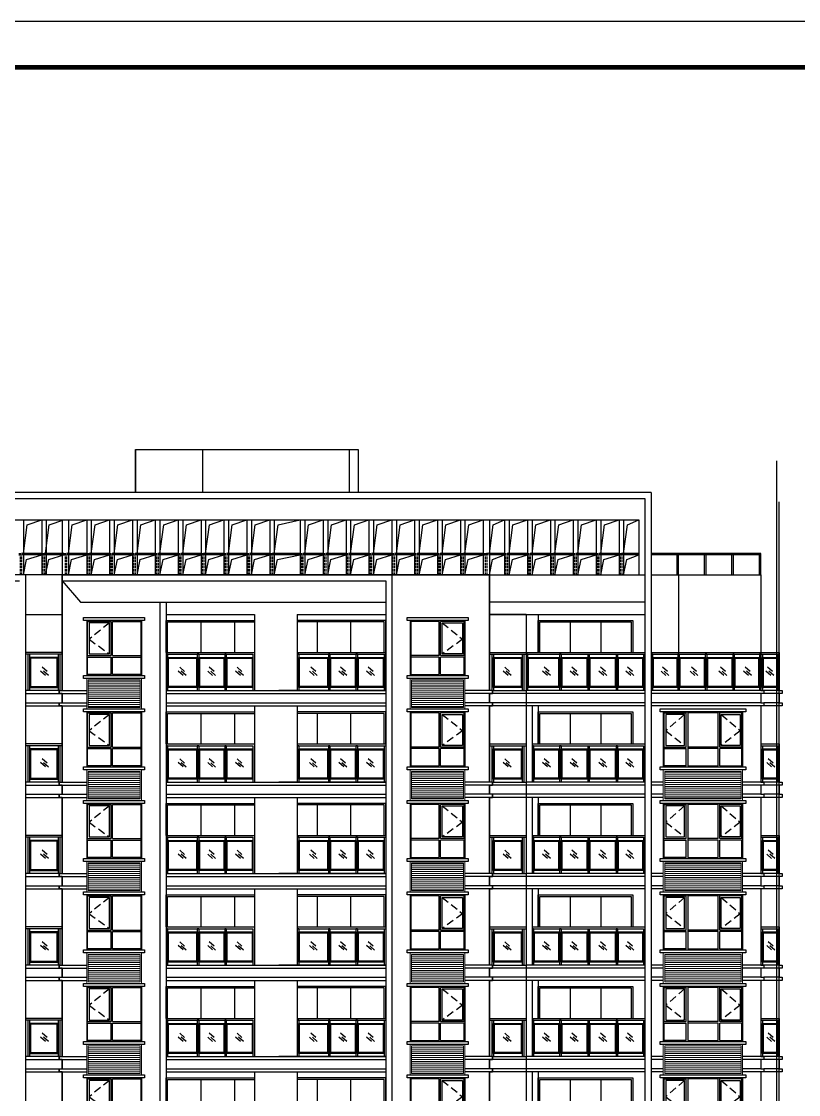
# Model space of a CAD drawing. Extents: x -737978 to 768813, y -372247 to 1140308.
# Drawn here: x -347445 to -321974, y -214691 to -179510 of the extents above; entities that cross this region are included whole.
import ezdxf

# ---------------------------------------------------------------- set-up
doc = ezdxf.new("R2010")
doc.units = 0
doc.header["$LTSCALE"] = 1000
doc.header["$MEASUREMENT"] = 0
for name, pattern in [('!1#$0${ Chain Double-Dash }', [0]), ('( Hidden )', [0.375, 0.25, -0.125]), ('DASH', [0.35, 0.25, -0.1])]:
    doc.linetypes.add(name, pattern=pattern)
doc.layers.get('0').update_dxf_attribs({"linetype": 'CONTINUOUS'})
for name, color, linetype in [('A-COLS-HATH', 8, 'CONTINUOUS'), ('A-ELEV-IDEN', 4, 'CONTINUOUS'), ('A-ELEV-LIN-0.3', 155, 'CONTINUOUS'), ('A-ELEV-OTHER1', 253, 'CONTINUOUS'), ('A-ELEV-OTHER3', 63, 'CONTINUOUS'), ('BORDER', 7, 'CONTINUOUS'), ('J-ELEV-立面细部', 44, 'CONTINUOUS'), ('J-ELEV-立面门窗分格线', 155, 'CONTINUOUS'), ('PUB_TITLE', 4, 'CONTINUOUS'), ('门窗开启', 8, 'CONTINUOUS')]:
    doc.layers.add(name, color=color, linetype=linetype)
doc.layers.add('L-外墙', color=7, linetype='CONTINUOUS', lineweight=9)

# ---------------------------------------------------------------- blocks, each defined once
blk = doc.blocks.new('ZZ2')
at = {"layer": 'L-外墙'}
h = blk.add_hatch(dxfattribs=at)
h.set_pattern_fill('ANSI31', color=44, scale=40, angle=135)
h.set_pattern_definition([(180, (-281802.22, 127326.894), (-1e-14, -63.5), [])])
h.paths.add_polyline_path([(256984, -89241), (258684, -89241), (258684, -88341), (256984, -88341)])
h = blk.add_hatch(dxfattribs=at)
h.set_pattern_fill('ANSI31', color=44, scale=40, angle=135)
h.set_pattern_definition([(180, (-271202.22, 127326.894), (-1e-14, -63.5), [])])
h.paths.add_polyline_path([(267584, -89241), (269284, -89241), (269284, -88341), (267584, -88341)])
h = blk.add_hatch(dxfattribs=at)
h.set_pattern_fill('ANSI31', color=253, scale=40, angle=135)
h.set_pattern_definition([(180, (-262102.22, 127326.894), (-1e-14, -63.5), [])])
h.paths.add_polyline_path([(275884, -89241), (278384, -89241), (278384, -88341), (275884, -88341)])
for points in [[(256034, -88691), (256934, -88691)], [(256034, -88691), (256034, -88791)], [(256034, -88791), (256934, -88791)], [(270234, -88691), (269334, -88691)], [(270234, -88791), (269334, -88791)], [(270234, -88691), (270234, -88791)], [(256034, -89091), (256934, -89091)], [(256034, -89091), (256034, -89191)], [(256034, -89191), (256934, -89191)], [(270234, -89091), (269334, -89091)], [(270234, -89191), (269334, -89191)], [(270234, -89091), (270234, -89191)]]:
    blk.add_lwpolyline(points)
at = {"layer": 'A-ELEV-LIN-0.3'}
for points in [[(256934, -86391), (256934, -88191)], [(256964, -87541), (256964, -86421), (257734, -86421)], [(257734, -87541), (257734, -86421)], [(257784, -86421), (258704, -86421), (258704, -88161), (257784, -88161)], [(257784, -87541), (257784, -86421)], [(258734, -86391), (258734, -88191)], [(267534, -86391), (267534, -88191)], [(268484, -86421), (267564, -86421), (267564, -88161), (268484, -88161)], [(268484, -87541), (268484, -86421)], [(269304, -87541), (269304, -86421), (268534, -86421)], [(268534, -87541), (268534, -86421)], [(269334, -86391), (269334, -88191)], [(256964, -87541), (257734, -87541)], [(257734, -88161), (256964, -88161), (256964, -87591)], [(256964, -87591), (257734, -87591)], [(257734, -88161), (257734, -87591)], [(257784, -87541), (258704, -87541)], [(257784, -87591), (258704, -87591)], [(257784, -88161), (257784, -87591)], [(268484, -87541), (267564, -87541)], [(268484, -87591), (267564, -87591)], [(268484, -88161), (268484, -87591)], [(269304, -87541), (268534, -87541)], [(268534, -88161), (269304, -88161), (269304, -87591)], [(269304, -87591), (268534, -87591)], [(268534, -88161), (268534, -87591)]]:
    blk.add_lwpolyline(points, dxfattribs=at)
for points in [[(257014, -87491), (257684, -87491), (257684, -86471), (257014, -86471)], [(269254, -87491), (268584, -87491), (268584, -86471), (269254, -86471)]]:
    blk.add_lwpolyline(points, close=True, dxfattribs=at)
at = {"layer": 'A-ELEV-LIN-0.3', "color": 251}
for points in [[(259534, -87441), (259534, -86391), (262434, -86391)], [(259584, -87441), (259584, -86441), (262434, -86441)], [(260684, -87441), (260684, -86441)], [(261784, -86441), (261784, -87441)], [(266738, -87441), (266738, -86391), (263838, -86391)], [(266688, -87441), (266688, -86441), (263838, -86441)], [(264488, -86441), (264488, -87441)], [(265588, -87441), (265588, -86441)], [(271734, -87441), (271734, -86391), (274834, -86391), (274834, -87441)], [(271784, -87441), (271784, -86441), (274784, -86441), (274784, -87441)], [(272784, -86441), (272784, -87441)], [(273784, -86441), (273784, -87441)]]:
    blk.add_lwpolyline(points, dxfattribs=at)
at = {"layer": 'A-ELEV-LIN-0.3', "color": 253}
for points in [[(275834, -86391), (275834, -88191)], [(275864, -87541), (275864, -86421), (276584, -86421)], [(276584, -87541), (276584, -86421)], [(277634, -86421), (276634, -86421), (276634, -88161), (277634, -88161)], [(277634, -87541), (277634, -86421)], [(278404, -87541), (278404, -86421), (277684, -86421)], [(277684, -87541), (277684, -86421)], [(278434, -86391), (278434, -88191)], [(275864, -87541), (276584, -87541)], [(276584, -88161), (275864, -88161), (275864, -87591)], [(275864, -87591), (276584, -87591)], [(276584, -88161), (276584, -87591)], [(277634, -87541), (276634, -87541)], [(277634, -87591), (276634, -87591)], [(277634, -88161), (277634, -87591)], [(278404, -87541), (277684, -87541)], [(277684, -88161), (278404, -88161), (278404, -87591)], [(278404, -87591), (277684, -87591)], [(277684, -88161), (277684, -87591)]]:
    blk.add_lwpolyline(points, dxfattribs=at)
for points in [[(275914, -87491), (276534, -87491), (276534, -86471), (275914, -86471)], [(278354, -87491), (277734, -87491), (277734, -86471), (278354, -86471)]]:
    blk.add_lwpolyline(points, close=True, dxfattribs=at)
at = {"layer": 'A-ELEV-OTHER1', "color": 253}
for points in [[(254934, -86191), (254934, -89191)], [(271334, -86191), (271334, -89191)], [(271534, -86191), (271534, -88691)], [(271734, -86191), (271734, -87441)], [(275234, -86191), (275234, -88691)], [(275234, -86191), (275234, -89191)], [(275434, -86191), (275434, -89191)], [(279034, -86191), (279034, -88691)], [(279034, -86191), (279034, -88691)], [(275234, -88691), (271334, -88691)], [(275234, -88791), (271334, -88791)], [(275834, -88691), (275434, -88691)], [(275834, -88791), (275434, -88791)], [(279034, -88691), (278434, -88691)], [(279034, -88791), (278434, -88791)], [(279034, -88691), (279134, -88691), (279134, -88791), (279034, -88791), (279034, -89091), (279134, -89091), (279134, -89191), (279034, -89191)], [(279034, -88791), (279034, -89091)], [(275234, -89091), (271334, -89091)], [(275234, -89191), (271334, -89191)], [(275834, -89091), (275434, -89091)], [(275834, -89191), (275434, -89191)], [(279034, -89091), (278434, -89091)], [(279034, -89191), (278434, -89191)]]:
    blk.add_lwpolyline(points, dxfattribs=at)
at = {"layer": 'A-ELEV-OTHER1', "color": 0}
for points in [[(256134, -86191), (256134, -88691)], [(259334, -86191), (259334, -89191)], [(259534, -86191), (259534, -89191)], [(262434, -86191), (262434, -88691)], [(263834, -86191), (263834, -88691)], [(266734, -86191), (266734, -89191)], [(266934, -86191), (266934, -89191)], [(270134, -86191), (270134, -88691)], [(256134, -88791), (256134, -89091)], [(256134, -88791), (256134, -89091)], [(259534, -88691), (266734, -88691)], [(259534, -88691), (266734, -88691)], [(259534, -88791), (266734, -88791)], [(270134, -88791), (270134, -89091)], [(271259, -88691), (271234, -88691)], [(259534, -89091), (266734, -89091)], [(259534, -89191), (266734, -89191)]]:
    blk.add_lwpolyline(points, dxfattribs=at)
at = {"layer": 'A-ELEV-OTHER1', "color": 253, "linetype": '!1#$0${ Chain Double-Dash }'}
blk.add_lwpolyline([(274334, -87501), (274284, -87501)], dxfattribs=at)
at = {"layer": 'A-ELEV-OTHER3', "color": 251}
for points in [[(256134, -87441), (254934, -87441)], [(256134, -87441), (254934, -87441)], [(256134, -87441), (254934, -87441)], [(256134, -87501), (254934, -87501)], [(255008, -87501), (255008, -88691)], [(255058, -87501), (255058, -88691)], [(255999, -87501), (255999, -88691)], [(256049, -87501), (256049, -88691)], [(270134, -87441), (271334, -87441)], [(270134, -87441), (271334, -87441)], [(270134, -87441), (271334, -87441)], [(270134, -87501), (271334, -87501)], [(270219, -87501), (270219, -88691)], [(270269, -87501), (270269, -88691)], [(271209, -87501), (271209, -88691)], [(271259, -87501), (271259, -88691)], [(279034, -87501), (279034, -88691)], [(279084, -87501), (279084, -88691)], [(255635, -88069), (255474, -87927)], [(270798, -88069), (270636, -87927)], [(279436, -88069), (279275, -87927)], [(255585, -88193), (255423, -88051)], [(255684, -88197), (255522, -88055)], [(270747, -88193), (270585, -88051)], [(270846, -88197), (270685, -88055)], [(279386, -88193), (279224, -88051)], [(279485, -88197), (279323, -88055)]]:
    blk.add_lwpolyline(points, dxfattribs=at)
for points in [[(255999, -87601), (255058, -87601), (255058, -88591), (255999, -88591)], [(270269, -87601), (271209, -87601), (271209, -88591), (270269, -88591)], [(255969, -87631), (255088, -87631), (255088, -88561), (255969, -88561)], [(270299, -87631), (271179, -87631), (271179, -88561), (270299, -88561)]]:
    blk.add_lwpolyline(points, close=True, dxfattribs=at)
at = {"layer": 'A-ELEV-OTHER3', "color": 44}
for points in [[(259534, -87441), (259534, -88691)], [(259534, -87441), (262434, -87441)], [(259534, -87501), (262384, -87501)], [(259584, -87501), (259534, -87501)], [(259584, -87501), (259584, -88691)], [(260559, -87441), (262434, -87441)], [(260559, -87441), (262434, -87441)], [(260559, -87501), (260559, -88691)], [(260609, -87501), (260559, -87501)], [(260609, -87501), (260609, -88691)], [(261459, -87501), (261459, -88691)], [(261509, -87501), (261459, -87501)], [(261509, -87501), (261509, -88691)], [(262384, -87501), (262384, -88691)], [(262434, -87441), (262434, -88691)], [(263834, -87441), (266734, -87441)], [(263834, -87501), (266734, -87501)], [(263834, -87501), (263834, -88691)], [(263884, -87501), (263834, -87501)], [(263884, -87501), (263884, -88691)], [(264859, -87441), (266734, -87441)], [(264859, -87441), (266734, -87441)], [(264859, -87501), (264859, -88691)], [(264909, -87501), (264859, -87501)], [(264909, -87501), (264909, -88691)], [(265759, -87501), (265759, -88691)], [(265809, -87501), (265759, -87501)], [(265809, -87501), (265809, -88691)], [(266684, -87501), (266684, -88691)], [(266734, -87441), (266734, -88691)]]:
    blk.add_lwpolyline(points, dxfattribs=at)
for points in [[(259584, -87601), (260559, -87601), (260559, -88591), (259584, -88591)], [(260609, -87601), (261459, -87601), (261459, -88591), (260609, -88591)], [(261509, -87601), (262384, -87601), (262384, -88591), (261509, -88591)], [(263884, -87601), (264859, -87601), (264859, -88591), (263884, -88591)], [(264909, -87601), (265759, -87601), (265759, -88591), (264909, -88591)], [(265809, -87601), (266684, -87601), (266684, -88591), (265809, -88591)], [(259614, -87631), (260529, -87631), (260529, -88561), (259614, -88561)], [(260639, -87631), (261429, -87631), (261429, -88561), (260639, -88561)], [(261539, -87631), (262354, -87631), (262354, -88561), (261539, -88561)], [(263914, -87631), (264829, -87631), (264829, -88561), (263914, -88561)], [(264939, -87631), (265729, -87631), (265729, -88561), (264939, -88561)], [(265839, -87631), (266654, -87631), (266654, -88561), (265839, -88561)]]:
    blk.add_lwpolyline(points, close=True, dxfattribs=at)
at = {"layer": 'A-ELEV-OTHER3', "color": 253}
for points in [[(271534, -87441), (275234, -87441)], [(271534, -87501), (275184, -87501)], [(271534, -87501), (271534, -88691)], [(271584, -87501), (271534, -87501)], [(271584, -87501), (271584, -88691)], [(272434, -87501), (272434, -88691)], [(272484, -87501), (272434, -87501)], [(272484, -87501), (272484, -88691)], [(273359, -87441), (275234, -87441)], [(273359, -87441), (275234, -87441)], [(273359, -87501), (273359, -88691)], [(273409, -87501), (273409, -88691)], [(274284, -87501), (274284, -88691)], [(274334, -87501), (274334, -88691)], [(275184, -87501), (275184, -88691)], [(275234, -87441), (275234, -88691)], [(260145, -88069), (259983, -87927)], [(261113, -88069), (260951, -87927)], [(262023, -88069), (261862, -87927)], [(264445, -88069), (264283, -87927)], [(265413, -88069), (265251, -87927)], [(266323, -88069), (266162, -87927)], [(272088, -88069), (271927, -87927)], [(272995, -88069), (272833, -87927)], [(273938, -88069), (273777, -87927)], [(274823, -88069), (274662, -87927)], [(260094, -88193), (259933, -88051)], [(260194, -88197), (260032, -88055)], [(261062, -88193), (260901, -88051)], [(261161, -88197), (261000, -88055)], [(261973, -88193), (261811, -88051)], [(262072, -88197), (261910, -88055)], [(264394, -88193), (264233, -88051)], [(264493, -88197), (264332, -88055)], [(265362, -88193), (265200, -88051)], [(265461, -88197), (265300, -88055)], [(266272, -88193), (266111, -88051)], [(266372, -88197), (266210, -88055)], [(272038, -88193), (271876, -88051)], [(272137, -88197), (271975, -88055)], [(272944, -88193), (272783, -88051)], [(273043, -88197), (272882, -88055)], [(273888, -88193), (273726, -88051)], [(273987, -88197), (273825, -88055)], [(274772, -88193), (274611, -88051)], [(274872, -88197), (274710, -88055)]]:
    blk.add_lwpolyline(points, dxfattribs=at)
for points in [[(271584, -87601), (272434, -87601), (272434, -88591), (271584, -88591)], [(272484, -87601), (273359, -87601), (273359, -88591), (272484, -88591)], [(273409, -87601), (274284, -87601), (274284, -88591), (273409, -88591)], [(274334, -87601), (275184, -87601), (275184, -88591), (274334, -88591)], [(271614, -87631), (272404, -87631), (272404, -88561), (271614, -88561)], [(272514, -87631), (273329, -87631), (273329, -88561), (272514, -88561)], [(273439, -87631), (274254, -87631), (274254, -88561), (273439, -88561)], [(274364, -87631), (275154, -87631), (275154, -88561), (274364, -88561)]]:
    blk.add_lwpolyline(points, close=True, dxfattribs=at)
at = {"layer": 'J-ELEV-立面细部', "color": 44}
for points in [[(256834, -86291), (258834, -86291), (258834, -86391), (256834, -86391)], [(267434, -86291), (269434, -86291), (269434, -86391), (267434, -86391)], [(256834, -88191), (258834, -88191), (258834, -88291), (256834, -88291)], [(267434, -88191), (269434, -88191), (269434, -88291), (267434, -88291)]]:
    blk.add_lwpolyline(points, close=True, dxfattribs=at)
blk.add_lwpolyline([(267434, -86291), (269434, -86291)], dxfattribs=at)
at = {"layer": 'J-ELEV-立面细部', "color": 253}
for points in [[(275734, -86291), (278534, -86291), (278534, -86391), (275734, -86391)], [(275734, -88191), (278534, -88191), (278534, -88291), (275734, -88291)]]:
    blk.add_lwpolyline(points, close=True, dxfattribs=at)
for points in [[(275834, -86291), (278434, -86291)], [(275834, -86391), (278434, -86391)], [(275234, -88691), (271334, -88691)]]:
    blk.add_lwpolyline(points, dxfattribs=at)
at = {"layer": 'J-ELEV-立面细部', "color": 251}
for points in [[(279034, -87441), (279634, -87441)], [(279034, -87441), (279634, -87441)], [(279034, -87441), (279634, -87441)], [(279034, -87501), (279634, -87501)], [(279584, -87501), (279584, -88691)], [(279634, -87441), (279634, -88691)], [(256034, -88691), (254934, -88691)], [(254934, -88791), (256034, -88791)], [(270234, -88691), (271334, -88691)], [(271334, -88791), (270234, -88791)], [(279634, -88691), (279049, -88691)], [(279634, -88691), (279134, -88691)], [(279634, -88791), (279134, -88791)], [(279634, -88691), (279734, -88691), (279734, -88791), (279634, -88791), (279634, -89091), (279734, -89091), (279734, -89191), (279634, -89191)], [(279634, -88791), (279634, -89091)], [(254934, -89091), (256034, -89091)], [(254934, -89191), (256034, -89191)], [(271334, -89091), (270234, -89091)], [(271334, -89191), (270234, -89191)], [(279634, -89091), (279134, -89091)], [(279634, -89191), (279134, -89191)]]:
    blk.add_lwpolyline(points, dxfattribs=at)
for points in [[(279084, -87601), (279584, -87601), (279584, -88591), (279084, -88591)], [(279114, -87631), (279554, -87631), (279554, -88561), (279114, -88561)]]:
    blk.add_lwpolyline(points, close=True, dxfattribs=at)
at = {"layer": 'J-ELEV-立面门窗分格线', "color": 155}
blk.add_lwpolyline([(266734, -88691), (263234, -88691)], dxfattribs=at)
at = {"layer": 'L-外墙', "color": 44}
for points in [[(256934, -89291), (258734, -89291), (258734, -88291), (256934, -88291)], [(267534, -89291), (269334, -89291), (269334, -88291), (267534, -88291)], [(256984, -89241), (258684, -89241), (258684, -88341), (256984, -88341)], [(267584, -89241), (269284, -89241), (269284, -88341), (267584, -88341)]]:
    blk.add_lwpolyline(points, close=True, dxfattribs=at)
at = {"layer": 'L-外墙', "color": 253}
for points in [[(275834, -89291), (278434, -89291), (278434, -88291), (275834, -88291)], [(275884, -89241), (278384, -89241), (278384, -88341), (275884, -88341)]]:
    blk.add_lwpolyline(points, close=True, dxfattribs=at)
at = {"layer": '门窗开启', "linetype": '( Hidden )'}
for points in [[(257684, -86471), (257014, -87006), (257684, -87491)], [(268584, -86471), (269254, -87006), (268584, -87491)]]:
    blk.add_lwpolyline(points, dxfattribs=at)
at = {"layer": '门窗开启', "color": 253, "linetype": '( Hidden )'}
for points in [[(276534, -86471), (275914, -87006), (276534, -87491)], [(277734, -86471), (278354, -87006), (277734, -87491)]]:
    blk.add_lwpolyline(points, dxfattribs=at)
blk = doc.blocks.new('GJ1')
at = {"layer": 'A-COLS-HATH', "color": 251}
for points in [[(344841, -67340), (344906, -67340)], [(344841, -67390), (344906, -67390)], [(344991, -67340), (344925, -67340)], [(344991, -67390), (344925, -67390)]]:
    blk.add_lwpolyline(points, dxfattribs=at)
at = {"layer": 'A-COLS-HATH', "color": 251, "linetype": 'DASH', "ltscale": 0.3}
for points in [[(344891, -68040), (344891, -67390)], [(344941, -68040), (344941, -67390)]]:
    blk.add_lwpolyline(points, dxfattribs=at)

msp = doc.modelspace()

# ---------------------------------------------------------------- hatches: boundary and pattern name
at = {"layer": 'L-外墙'}
h = msp.add_hatch(dxfattribs=at)
h.set_pattern_fill('ANSI31', color=44, scale=40, angle=135)
h.set_pattern_definition([(180, (-884043.36, 14570.074), (-1e-14, -63.5), [])])
h.paths.add_polyline_path([(-345257.2, -201997.8), (-343557.2, -201997.8), (-343557.2, -201097.8), (-345257.2, -201097.8)])
h = msp.add_hatch(dxfattribs=at)
h.set_pattern_fill('ANSI31', color=44, scale=40, angle=135)
h.set_pattern_definition([(180, (-873443.36, 14570.074), (-1e-14, -63.5), [])])
h.paths.add_polyline_path([(-334657.2, -201997.8), (-332957.2, -201997.8), (-332957.2, -201097.8), (-334657.2, -201097.8)])

# ---------------------------------------------------------------- linework, layer by layer
for points in [[(-346207.2, -201447.8), (-345307.2, -201447.8)], [(-346207.2, -201447.8), (-346207.2, -201547.8)], [(-346207.2, -201547.8), (-345307.2, -201547.8)], [(-332007.2, -201447.8), (-332907.2, -201447.8)], [(-332007.2, -201547.8), (-332907.2, -201547.8)], [(-332007.2, -201447.8), (-332007.2, -201547.8)], [(-346207.2, -201847.8), (-345307.4, -201847.8)], [(-346207.2, -201847.8), (-346207.2, -201947.8)], [(-332007.2, -201847.8), (-332907.1, -201847.8)], [(-332007.2, -201847.8), (-332007.2, -201947.8)], [(-346207.2, -201947.8), (-345307.4, -201947.8)], [(-332007.2, -201947.8), (-332907.1, -201947.8)]]:
    msp.add_lwpolyline(points)
at = {"layer": 'A-COLS-HATH', "color": 251}
for points in [[(-343707.2, -194947.8), (-343707.2, -193547.8), (-336407.2, -193547.8), (-336407.2, -194947.8)], [(-343707.2, -193547.8), (-343707.2, -194947.8)], [(-341507.2, -193547.8), (-341507.2, -194947.8)], [(-336707.1, -193547.8), (-336707.1, -194947.8)], [(-336407.2, -193547.8), (-336407.2, -194947.8)], [(-347382.2, -196947.8), (-347258.8, -196014.7), (-346782.2, -195847.8)], [(-346657.2, -196947.8), (-346533.8, -196014.7), (-346057.2, -195847.8)], [(-345907.2, -196947.8), (-345783.8, -196014.7), (-345307.2, -195847.8)], [(-345157.2, -196947.8), (-345033.8, -196014.7), (-344557.2, -195847.8)], [(-344407.2, -196947.8), (-344283.8, -196014.7), (-343807.2, -195847.8)], [(-343657.2, -196947.8), (-343533.8, -196014.7), (-343057.2, -195847.8)], [(-342907.2, -196947.8), (-342783.8, -196014.7), (-342307.2, -195847.8)], [(-342157.2, -196947.8), (-342033.8, -196014.7), (-341557.2, -195847.8)], [(-341407.2, -196947.8), (-341283.8, -196014.7), (-340807.2, -195847.8)], [(-340657.2, -196947.8), (-340533.8, -196014.7), (-340057.2, -195847.8)], [(-339907.2, -196947.8), (-339783.8, -196014.7), (-339307.2, -195847.8)], [(-339157.2, -196947.8), (-339033.8, -196014.7), (-338307.2, -195847.8)], [(-338157.2, -196947.8), (-338033.8, -196014.7), (-337557.2, -195847.8)], [(-337407.2, -196947.8), (-337283.8, -196014.7), (-336807.2, -195847.8)], [(-336657.2, -196947.8), (-336533.8, -196014.7), (-336057.2, -195847.8)], [(-335907.2, -196947.8), (-335783.8, -196014.7), (-335307.2, -195847.8)], [(-335157.2, -196947.8), (-335033.8, -196014.7), (-334557.2, -195847.8)], [(-334407.2, -196947.8), (-334283.8, -196014.7), (-333807.2, -195847.8)], [(-333657.2, -196947.8), (-333533.8, -196014.7), (-333057.2, -195847.8)], [(-332907.2, -196947.8), (-332783.8, -196014.7), (-332307.2, -195847.8)], [(-332107.2, -196947.8), (-331983.8, -196014.7), (-331607.2, -195847.8)], [(-331457.2, -196947.8), (-331333.8, -196014.7), (-330857.2, -195847.8)], [(-330707.2, -196947.8), (-330583.8, -196014.7), (-330107.2, -195847.8)], [(-329957.2, -196947.8), (-329833.8, -196014.7), (-329357.2, -195847.8)], [(-329207.2, -196947.8), (-329083.8, -196014.7), (-328607.2, -195847.8)], [(-328457.2, -196947.8), (-328333.8, -196014.7), (-327857.2, -195847.8)], [(-327707.2, -196947.8), (-327583.8, -196014.7), (-327207.2, -195847.8)], [(-346782.2, -196947.8), (-347382.2, -196947.8)], [(-346782.2, -196997.8), (-347382.2, -196997.8)], [(-347382.2, -197647.8), (-347276.1, -197154), (-346782.2, -196997.8)], [(-346057.2, -196947.8), (-346657.2, -196947.8)], [(-346057.2, -196997.8), (-346657.2, -196997.8)], [(-346657.2, -197647.8), (-346551.1, -197154), (-346057.2, -196997.8)], [(-345307.2, -196947.8), (-345907.2, -196947.8)], [(-345307.2, -196997.8), (-345907.2, -196997.8)], [(-345907.2, -197647.8), (-345801.1, -197154), (-345307.2, -196997.8)], [(-344557.2, -196947.8), (-345157.2, -196947.8)], [(-344557.2, -196997.8), (-345157.2, -196997.8)], [(-345157.2, -197647.8), (-345051.1, -197154), (-344557.2, -196997.8)], [(-343807.2, -196947.8), (-344407.2, -196947.8)], [(-343807.2, -196997.8), (-344407.2, -196997.8)], [(-344407.2, -197647.8), (-344301.1, -197154), (-343807.2, -196997.8)], [(-343057.2, -196947.8), (-343657.2, -196947.8)], [(-343057.2, -196997.8), (-343657.2, -196997.8)], [(-343657.2, -197647.8), (-343551.1, -197154), (-343057.2, -196997.8)], [(-342307.2, -196947.8), (-342907.2, -196947.8)], [(-342307.2, -196997.8), (-342907.2, -196997.8)], [(-342907.2, -197647.8), (-342801.1, -197154), (-342307.2, -196997.8)], [(-341557.2, -196947.8), (-342157.2, -196947.8)], [(-341557.2, -196997.8), (-342157.2, -196997.8)], [(-342157.2, -197647.8), (-342051.1, -197154), (-341557.2, -196997.8)], [(-340807.2, -196947.8), (-341407.2, -196947.8)], [(-340807.2, -196997.8), (-341407.2, -196997.8)], [(-341407.2, -197647.8), (-341301.1, -197154), (-340807.2, -196997.8)], [(-340057.2, -196947.8), (-340657.2, -196947.8)], [(-340057.2, -196997.8), (-340657.2, -196997.8)], [(-340657.2, -197647.8), (-340551.1, -197154), (-340057.2, -196997.8)], [(-339307.2, -196947.8), (-339907.2, -196947.8)], [(-339307.2, -196997.8), (-339907.2, -196997.8)], [(-339907.2, -197647.8), (-339801.1, -197154), (-339307.2, -196997.8)], [(-338307.2, -196947.8), (-339157.2, -196947.8)], [(-338307.2, -196997.8), (-339157.2, -196997.8)], [(-339157.2, -197647.8), (-339051.1, -197154), (-338307.2, -196997.8)], [(-337557.2, -196947.8), (-338157.2, -196947.8)], [(-337557.2, -196997.8), (-338157.2, -196997.8)], [(-338157.2, -197647.8), (-338051.1, -197154), (-337557.2, -196997.8)], [(-336807.2, -196947.8), (-337407.2, -196947.8)], [(-336807.2, -196997.8), (-337407.2, -196997.8)], [(-337407.2, -197647.8), (-337301.1, -197154), (-336807.2, -196997.8)], [(-336057.2, -196947.8), (-336657.2, -196947.8)], [(-336057.2, -196997.8), (-336657.2, -196997.8)], [(-336657.2, -197647.8), (-336551.1, -197154), (-336057.2, -196997.8)], [(-335307.2, -196947.8), (-335907.2, -196947.8)], [(-335307.2, -196997.8), (-335907.2, -196997.8)], [(-335907.2, -197647.8), (-335801.1, -197154), (-335307.2, -196997.8)], [(-334557.2, -196947.8), (-335157.2, -196947.8)], [(-334557.2, -196997.8), (-335157.2, -196997.8)], [(-335157.2, -197647.8), (-335051.1, -197154), (-334557.2, -196997.8)], [(-333807.2, -196947.8), (-334407.2, -196947.8)], [(-333807.2, -196997.8), (-334407.2, -196997.8)], [(-334407.2, -197647.8), (-334301.1, -197154), (-333807.2, -196997.8)], [(-333057.2, -196947.8), (-333657.2, -196947.8)], [(-333057.2, -196997.8), (-333657.2, -196997.8)], [(-333657.2, -197647.8), (-333551.1, -197154), (-333057.2, -196997.8)], [(-332307.2, -196947.8), (-332907.2, -196947.8)], [(-332307.2, -196997.8), (-332907.2, -196997.8)], [(-332907.2, -197647.8), (-332801.1, -197154), (-332307.2, -196997.8)], [(-331607.2, -196947.8), (-332107.2, -196947.8)], [(-331607.2, -196997.8), (-332107.2, -196997.8)], [(-332107.2, -197647.8), (-332001.1, -197154), (-331607.2, -196997.8)], [(-330857.2, -196947.8), (-331457.2, -196947.8)], [(-330857.2, -196997.8), (-331457.2, -196997.8)], [(-331457.2, -197647.8), (-331351.1, -197154), (-330857.2, -196997.8)], [(-330107.2, -196947.8), (-330707.2, -196947.8)], [(-330107.2, -196997.8), (-330707.2, -196997.8)], [(-330707.2, -197647.8), (-330601.1, -197154), (-330107.2, -196997.8)], [(-329357.2, -196947.8), (-329957.2, -196947.8)], [(-329357.2, -196997.8), (-329957.2, -196997.8)], [(-329957.2, -197647.8), (-329851.1, -197154), (-329357.2, -196997.8)], [(-328607.2, -196947.8), (-329207.2, -196947.8)], [(-328607.2, -196997.8), (-329207.2, -196997.8)], [(-329207.2, -197647.8), (-329101.1, -197154), (-328607.2, -196997.8)], [(-327857.2, -196947.8), (-328457.2, -196947.8)], [(-327857.2, -196997.8), (-328457.2, -196997.8)], [(-328457.2, -197647.8), (-328351.1, -197154), (-327857.2, -196997.8)], [(-327207.2, -196947.8), (-327707.2, -196947.8)], [(-327207.2, -196997.8), (-327707.2, -196997.8)], [(-327707.2, -197647.8), (-327601.1, -197154), (-327207.2, -196997.8)]]:
    msp.add_lwpolyline(points, dxfattribs=at)
at = {"layer": 'A-ELEV-IDEN'}
for points in [[(-322607.2, -230647.8), (-322607.2, -195256.1)], [(-346107.2, -216447.8), (-346107.2, -213947.8), (-346207.2, -213947.8), (-346207.2, -213847.8), (-346107.2, -213847.8), (-346107.1, -213547.8), (-346207.2, -213547.8), (-346207.2, -213447.8), (-346107.2, -213447.8), (-346107.2, -210947.8), (-346207.2, -210947.8), (-346207.2, -210847.8), (-346107.1, -210847.8), (-346107.1, -210547.8), (-346207.2, -210547.8), (-346207.2, -210447.8), (-346107.2, -210447.8), (-346107.2, -207947.8), (-346207.2, -207947.8), (-346207.2, -207847.8), (-346107.2, -207847.8), (-346107.1, -207547.8), (-346207.2, -207547.8), (-346207.2, -207447.8), (-346107.2, -207447.8), (-346107.2, -204947.8), (-346207.2, -204947.8), (-346207.2, -204847.8), (-346107.2, -204847.8), (-346107.1, -204547.8), (-346207.2, -204547.8), (-346207.2, -204447.8), (-346107.2, -204447.8), (-346107.2, -201947.8), (-346207.2, -201947.8), (-346207.2, -201847.8), (-346107.2, -201847.8), (-346107.1, -201547.8), (-346207.2, -201547.8), (-346207.2, -201447.8), (-346107.2, -201447.8), (-346107.2, -197647.8), (-332107.2, -197647.8), (-332107.2, -197647.8)], [(-332107.2, -216447.8), (-332107.2, -213947.8), (-332007.2, -213947.8), (-332007.2, -213847.8), (-332107.2, -213847.8), (-332107.4, -213547.8), (-332007.2, -213547.8), (-332007.2, -213447.8), (-332107.2, -213447.8), (-332107.2, -210947.8), (-332007.2, -210947.8), (-332007.2, -210847.8), (-332107.4, -210847.8), (-332107.4, -210547.8), (-332007.2, -210547.8), (-332007.2, -210447.8), (-332107.2, -210447.8), (-332107.2, -207947.8), (-332007.2, -207947.8), (-332007.2, -207847.8), (-332107.2, -207847.8), (-332107.4, -207547.8), (-332007.2, -207547.8), (-332007.2, -207447.8), (-332107.2, -207447.8), (-332107.2, -204947.8), (-332007.2, -204947.8), (-332007.2, -204847.8), (-332107.2, -204847.8), (-332107.4, -204547.8), (-332007.2, -204547.8), (-332007.2, -204447.8), (-332107.2, -204447.8), (-332107.2, -201947.8), (-332007.2, -201947.8), (-332007.2, -201847.8), (-332107.2, -201847.8), (-332107.4, -201547.8), (-332007.2, -201547.8), (-332007.2, -201447.8), (-332107.2, -201447.8), (-332107.2, -197647.8)]]:
    msp.add_lwpolyline(points, dxfattribs=at)
at = {"layer": 'A-ELEV-LIN-0.3'}
for points in [[(-345307.2, -199147.8), (-345307.2, -200947.8)], [(-345277.2, -200297.8), (-345277.2, -199177.8), (-344507.2, -199177.8)], [(-344507.2, -200297.8), (-344507.2, -199177.8)], [(-344457.2, -199177.8), (-343537.2, -199177.8), (-343537.2, -200917.8), (-344457.2, -200917.8)], [(-344457.2, -200297.8), (-344457.2, -199177.8)], [(-343507.2, -199147.8), (-343507.2, -200947.8)], [(-334707.2, -199147.8), (-334707.2, -200947.8)], [(-333757.2, -199177.8), (-334677.2, -199177.8), (-334677.2, -200917.8), (-333757.2, -200917.8)], [(-333757.2, -200297.8), (-333757.2, -199177.8)], [(-332937.2, -200297.8), (-332937.2, -199177.8), (-333707.2, -199177.8)], [(-333707.2, -200297.8), (-333707.2, -199177.8)], [(-332907.2, -199147.8), (-332907.2, -200947.8)], [(-345277.2, -200297.8), (-344507.2, -200297.8)], [(-344507.2, -200917.8), (-345277.2, -200917.8), (-345277.2, -200347.8)], [(-345277.2, -200347.8), (-344507.2, -200347.8)], [(-344507.2, -200917.8), (-344507.2, -200347.8)], [(-344457.2, -200297.8), (-343537.2, -200297.8)], [(-344457.2, -200347.8), (-343537.2, -200347.8)], [(-344457.2, -200917.8), (-344457.2, -200347.8)], [(-333757.2, -200297.8), (-334677.2, -200297.8)], [(-333757.2, -200347.8), (-334677.2, -200347.8)], [(-333757.2, -200917.8), (-333757.2, -200347.8)], [(-332937.2, -200297.8), (-333707.2, -200297.8)], [(-333707.2, -200917.8), (-332937.2, -200917.8), (-332937.2, -200347.8)], [(-332937.2, -200347.8), (-333707.2, -200347.8)], [(-333707.2, -200917.8), (-333707.2, -200347.8)]]:
    msp.add_lwpolyline(points, dxfattribs=at)
for points in [[(-345227.2, -200247.8), (-344557.2, -200247.8), (-344557.2, -199227.8), (-345227.2, -199227.8)], [(-332987.2, -200247.8), (-333657.2, -200247.8), (-333657.2, -199227.8), (-332987.2, -199227.8)]]:
    msp.add_lwpolyline(points, close=True, dxfattribs=at)
at = {"layer": 'A-ELEV-LIN-0.3', "color": 251}
for points in [[(-342707, -200197.8), (-342707, -199147.8), (-339807, -199147.8)], [(-342657, -200197.8), (-342657, -199197.8), (-339807, -199197.8)], [(-341557, -200197.8), (-341557.2, -199197.8)], [(-340457.2, -199197.8), (-340457.2, -200197.8)], [(-335507.2, -200197.8), (-335507.2, -199147.8), (-338403, -199147.8)], [(-335557.2, -200197.8), (-335557.2, -199197.8), (-338403, -199197.8)], [(-337752.8, -199197.8), (-337752.8, -200197.8)], [(-336653, -200197.8), (-336652.8, -199197.8)], [(-330507.2, -200197.8), (-330507.2, -199147.8), (-327407.1, -199147.8), (-327407.1, -200197.8)], [(-330457.2, -200197.8), (-330457.2, -199197.8), (-327457.1, -199197.8), (-327457.1, -200197.8)], [(-329457.1, -199197.8), (-329457.1, -200197.8)], [(-328457.1, -199197.8), (-328457.1, -200197.8)], [(-346107.1, -200197.8), (-347307.2, -200197.8)], [(-346107.1, -200197.8), (-347307.2, -200197.8)], [(-346107.1, -200197.8), (-347307.2, -200197.8)], [(-346107.1, -200257.8), (-347307.2, -200257.8)], [(-347232.7, -200257.8), (-347232.7, -201447.8)], [(-347182.7, -200257.8), (-347182.7, -201447.8)], [(-346242.1, -200257.8), (-346242.1, -201447.8)], [(-346192.1, -200257.8), (-346192.1, -201447.8)], [(-332107.4, -200197.8), (-330907.2, -200197.8)], [(-332107.4, -200197.8), (-330907.2, -200197.8)], [(-332107.4, -200197.8), (-330907.2, -200197.8)], [(-332107.4, -200257.8), (-330907.2, -200257.8)], [(-332022.4, -200257.8), (-332022.4, -201447.8)], [(-331972.4, -200257.8), (-331972.4, -201447.8)], [(-331031.8, -200257.8), (-331031.8, -201447.8)], [(-330981.8, -200257.8), (-330981.8, -201447.8)], [(-346656.6, -200949.4), (-346818.1, -200807.4)], [(-346605.9, -200825.9), (-346767.4, -200683.8)], [(-346557.3, -200953.5), (-346718.8, -200811.4)], [(-331494.2, -200949.4), (-331655.7, -200807.4)], [(-331443.5, -200825.9), (-331605, -200683.8)], [(-331394.9, -200953.5), (-331556.4, -200811.4)]]:
    msp.add_lwpolyline(points, dxfattribs=at)
for points in [[(-346242.1, -200357.8), (-347182.7, -200357.8), (-347182.7, -201347.8), (-346242.1, -201347.8)], [(-346272.1, -200387.8), (-347152.7, -200387.8), (-347152.7, -201317.8), (-346272.1, -201317.8)], [(-331972.4, -200357.8), (-331031.8, -200357.8), (-331031.8, -201347.8), (-331972.4, -201347.8)], [(-331942.4, -200387.8), (-331061.8, -200387.8), (-331061.8, -201317.8), (-331942.4, -201317.8)]]:
    msp.add_lwpolyline(points, close=True, dxfattribs=at)
at = {"layer": 'A-ELEV-OTHER1', "color": 0}
for points in [[(-335307.2, -197647.8), (-346107.2, -197647.8), (-346107.2, -197847.8), (-335507.2, -197847.8)], [(-335307.2, -197647.8), (-335307.2, -201947.8)], [(-332107.2, -197647.8), (-335307.2, -197647.8)], [(-332107.2, -197647.8), (-332107.2, -201447.8)], [(-346107.2, -197847.8), (-346107.2, -201447.8)], [(-346107.2, -197847.8), (-345507.2, -198547.8), (-335507.2, -198547.8)], [(-335507.2, -197847.8), (-335507.2, -201947.8)], [(-342907.2, -198547.8), (-342907.2, -201947.8)], [(-342707.2, -198547.8), (-342707.2, -201947.8)], [(-342707, -198947.8), (-339807, -198947.8)], [(-339807, -198947.8), (-339807, -201447.8)], [(-338407.2, -198947.8), (-338407.2, -201447.8)], [(-338407.2, -198947.8), (-335507.2, -198947.8)], [(-346107.2, -201547.8), (-346107.2, -201847.8)], [(-346107.1, -201547.8), (-346107.1, -201847.8)], [(-342707.2, -201447.8), (-335507.2, -201447.8)], [(-342707.2, -201447.8), (-335507.2, -201447.8)], [(-342707.2, -201547.8), (-335507.2, -201547.8)], [(-332107.2, -201547.8), (-332107.2, -201847.8)], [(-330981.8, -201447.8), (-331007.2, -201447.8)], [(-323207.2, -201547.8), (-326807.2, -201547.8)], [(-323207.2, -201447.8), (-323107.2, -201447.8), (-323107.2, -201547.8), (-323207.2, -201547.8), (-323207.2, -201847.8), (-323107.2, -201847.8), (-323107.2, -201947.8), (-323207.2, -201947.8)], [(-323207.2, -201547.8), (-323207.2, -201847.8)], [(-342707.2, -201847.8), (-335507.2, -201847.8)], [(-323207.2, -201847.8), (-326807.2, -201847.8)], [(-342707.2, -201947.8), (-335507.2, -201947.8)], [(-323207.2, -201947.8), (-326807.2, -201947.8)]]:
    msp.add_lwpolyline(points, dxfattribs=at)
at = {"layer": 'A-ELEV-OTHER1', "color": 251}
msp.add_lwpolyline([(-330507.2, -198947.8), (-330507.2, -200197.8)], dxfattribs=at)
at = {"layer": 'A-ELEV-OTHER1', "color": 253}
msp.add_lwpolyline([(-323207.2, -201447.8), (-326807.2, -201447.8)], dxfattribs=at)
at = {"layer": 'A-ELEV-OTHER3', "color": 253}
for points in [[(-326807.2, -194947.8), (-352607.2, -194947.8), (-352607.2, -195147.8), (-327007.2, -195147.8)], [(-352607.2, -195147.8), (-352007.2, -195847.8), (-327207.2, -195847.8)], [(-327007.2, -195147.8), (-327007.2, -201447.8)], [(-327007.2, -195147.8), (-327007.2, -201947.8)], [(-326807.2, -194947.8), (-326807.2, -201947.8)], [(-347382.2, -195847.8), (-347382.2, -197647.8)], [(-346782.2, -195847.8), (-346782.2, -197647.8)], [(-346632.2, -195847.8), (-346632.2, -197647.8)], [(-346107.2, -195847.8), (-346107.2, -197647.8)], [(-345907.2, -195847.8), (-345907.2, -197647.8)], [(-345307.2, -195847.8), (-345307.2, -197647.8)], [(-345157.2, -195847.8), (-345157.2, -197647.8)], [(-344557.2, -195847.8), (-344557.2, -197647.8)], [(-344407.2, -195847.8), (-344407.2, -197647.8)], [(-343807.2, -195847.8), (-343807.2, -197647.8)], [(-343657.2, -195847.8), (-343657.2, -197647.8)], [(-343057.2, -195847.8), (-343057.2, -197647.8)], [(-342907.2, -195847.8), (-342907.2, -197647.8)], [(-342307.2, -195847.8), (-342307.2, -197647.8)], [(-342157.2, -195847.8), (-342157.2, -197647.8)], [(-341557.2, -195847.8), (-341557.2, -197647.8)], [(-341407.2, -195847.8), (-341407.2, -197647.8)], [(-340807.2, -195847.8), (-340807.2, -197647.8)], [(-340657.2, -195847.8), (-340657.2, -197647.8)], [(-340057.2, -195847.8), (-340057.2, -197647.8)], [(-339907.2, -195847.8), (-339907.2, -197647.8)], [(-339307.2, -195847.8), (-339307.2, -197647.8)], [(-339157.2, -195847.8), (-339157.2, -197647.8)], [(-338307.2, -195847.8), (-338307.2, -197647.8)], [(-338157.2, -195847.8), (-338157.2, -197647.8)], [(-337557.2, -195847.8), (-337557.2, -197647.8)], [(-337407.2, -195847.8), (-337407.2, -197647.8)], [(-336807.2, -195847.8), (-336807.2, -197647.8)], [(-336657.2, -195847.8), (-336657.2, -197647.8)], [(-336057.2, -195847.8), (-336057.2, -197647.8)], [(-335907.2, -195847.8), (-335907.2, -197647.8)], [(-335307.2, -195847.8), (-335307.2, -197647.8)], [(-335157.2, -195847.8), (-335157.2, -197647.8)], [(-334557.2, -195847.8), (-334557.2, -197647.8)], [(-334407.2, -195847.8), (-334407.2, -197647.8)], [(-333807.2, -195847.8), (-333807.2, -197647.8)], [(-333657.2, -195847.8), (-333657.2, -197647.8)], [(-333057.2, -195847.8), (-333057.2, -197647.8)], [(-332907.2, -195847.8), (-332907.2, -197647.8)], [(-332307.2, -195847.8), (-332307.2, -197647.8)], [(-332107.2, -195847.8), (-332107.2, -197647.8)], [(-331607.2, -195847.8), (-331607.2, -197647.8)], [(-331457.2, -195847.8), (-331457.2, -197647.8)], [(-330857.2, -195847.8), (-330857.2, -197647.8)], [(-330707.2, -195847.8), (-330707.2, -197647.8)], [(-330107.2, -195847.8), (-330107.2, -197647.8)], [(-329957.2, -195847.8), (-329957.2, -197647.8)], [(-329357.2, -195847.8), (-329357.2, -197647.8)], [(-329207.2, -195847.8), (-329207.2, -197647.8)], [(-328607.2, -195847.8), (-328607.2, -197647.8)], [(-328457.2, -195847.8), (-328457.2, -197647.8)], [(-327857.2, -195847.8), (-327857.2, -197647.8)], [(-327707.2, -195847.8), (-327707.2, -197647.8)], [(-327207.2, -195847.8), (-327207.2, -197647.8)], [(-347307.2, -197647.8), (-347307.2, -201947.8)], [(-327007.2, -198547.8), (-332107.2, -198547.8), (-332107.2, -198947.8), (-327007.2, -198947.8)], [(-330907.2, -198947.8), (-330907.2, -201547.8)], [(-330907.2, -198947.8), (-327007.2, -198947.8)], [(-330907.2, -200197.8), (-327007.3, -200197.8)], [(-330907.2, -200257.8), (-327007.3, -200257.9)], [(-330907.2, -200257.8), (-330907.2, -201447.8)], [(-330857.2, -200257.8), (-330907.1, -200257.8)], [(-330857.2, -200257.8), (-330857.2, -201447.8)], [(-329807.3, -200257.8), (-329807.3, -201447.8)], [(-329757.2, -200257.8), (-329807.3, -200257.8)], [(-329757.3, -200257.8), (-329757.3, -201447.8)], [(-328882.2, -200197.8), (-327007.3, -200197.8)], [(-328882.2, -200197.8), (-327007.3, -200197.8)], [(-328882.2, -200257.8), (-328882.2, -201447.8)], [(-328832.2, -200257.8), (-328832.2, -201447.8)], [(-327957.2, -200257.8), (-327957.2, -201447.8)], [(-327907.2, -200257.8), (-327907.2, -201447.8)], [(-327057.3, -200257.8), (-327057.3, -201447.8)], [(-327007.2, -200197.8), (-327007.3, -201447.8)], [(-326807.2, -200197.8), (-326807.2, -201447.8)], [(-326807.2, -200197.8), (-323207.2, -200197.8)], [(-326757.1, -200257.8), (-326807.2, -200257.8)], [(-326807.2, -200257.8), (-323207.2, -200257.8)], [(-326757.2, -200257.8), (-326757.2, -201447.8)], [(-325932.3, -200257.8), (-325932.3, -201447.8)], [(-325882.2, -200257.8), (-325932.3, -200257.8)], [(-325932.2, -200257.8), (-325932.2, -201447.8)], [(-325882.1, -200257.8), (-325932.2, -200257.8)], [(-325882.3, -200257.8), (-325882.3, -201447.8)], [(-325882.2, -200257.8), (-325882.2, -201447.8)], [(-325032.2, -200257.8), (-325032.2, -201447.8)], [(-324982.1, -200257.8), (-325032.2, -200257.8)], [(-324982.2, -200257.8), (-324982.2, -201447.8)], [(-324132.2, -200257.8), (-324132.2, -201447.8)], [(-324082.1, -200257.8), (-324132.2, -200257.8)], [(-324082.2, -200257.8), (-324082.2, -201447.8)], [(-323257.2, -200257.8), (-323257.2, -201447.8)], [(-323207.2, -200257.8), (-323257.2, -200257.8)], [(-323257.2, -200257.8), (-323257.2, -201447.8)], [(-323207.2, -200257.8), (-323257.2, -200257.8)], [(-323257.2, -200257.8), (-323257.2, -201447.8)], [(-323207.2, -200197.8), (-323207.2, -201447.8)], [(-323207.2, -200257.8), (-323207.2, -201447.8)], [(-323207.2, -200257.8), (-323207.2, -201447.8)], [(-342146.8, -200949.4), (-342308.4, -200807.4)], [(-342096.2, -200825.9), (-342257.7, -200683.8)], [(-342047.5, -200953.5), (-342209.1, -200811.4)], [(-341179, -200949.4), (-341340.6, -200807.4)], [(-341128.4, -200825.9), (-341289.9, -200683.8)], [(-341079.7, -200953.5), (-341241.3, -200811.4)], [(-340268.4, -200949.4), (-340429.9, -200807.4)], [(-340217.7, -200825.9), (-340379.3, -200683.8)], [(-340169.1, -200953.5), (-340330.7, -200811.4)], [(-337847.1, -200949.4), (-338008.6, -200807.4)], [(-337796.4, -200825.9), (-337958, -200683.8)], [(-337747.8, -200953.5), (-337909.3, -200811.4)], [(-336879.3, -200949.4), (-337040.8, -200807.4)], [(-336828.6, -200825.9), (-336990.2, -200683.8)], [(-336780, -200953.5), (-336941.5, -200811.4)], [(-335968.7, -200949.4), (-336130.2, -200807.4)], [(-335918, -200825.9), (-336079.5, -200683.8)], [(-335869.4, -200953.5), (-336030.9, -200811.4)], [(-330203.5, -200949.4), (-330365, -200807.4)], [(-330152.8, -200825.9), (-330314.4, -200683.8)], [(-330104.2, -200953.5), (-330265.7, -200811.4)], [(-329297, -200949.4), (-329458.6, -200807.4)], [(-329246.4, -200825.9), (-329407.9, -200683.8)], [(-329197.7, -200953.5), (-329359.3, -200811.4)], [(-328353.4, -200949.4), (-328515, -200807.4)], [(-328302.8, -200825.9), (-328464.3, -200683.8)], [(-328254.1, -200953.5), (-328415.7, -200811.4)], [(-327468.7, -200949.4), (-327630.2, -200807.4)], [(-327418, -200825.9), (-327579.5, -200683.8)], [(-327369.4, -200953.5), (-327530.9, -200811.4)], [(-326320.4, -200949.4), (-326481.9, -200807.4)], [(-326269.7, -200825.9), (-326431.3, -200683.8)], [(-326221.1, -200953.5), (-326382.6, -200811.4)], [(-325370.4, -200949.4), (-325531.9, -200807.4)], [(-325319.7, -200825.9), (-325481.3, -200683.8)], [(-325271.1, -200953.5), (-325432.6, -200811.4)], [(-324420.4, -200949.4), (-324581.9, -200807.4)], [(-324369.7, -200825.9), (-324531.3, -200683.8)], [(-324321.1, -200953.5), (-324482.6, -200811.4)], [(-323613.9, -200949.4), (-323775.4, -200807.4)], [(-323563.2, -200825.9), (-323724.8, -200683.8)], [(-323514.6, -200953.5), (-323676.1, -200811.4)], [(-327007.2, -201447.8), (-330907.2, -201447.8)], [(-327007.2, -201447.8), (-330907.2, -201447.8)], [(-327007.2, -201547.8), (-330907.2, -201547.8)], [(-330907.2, -201547.8), (-330907.2, -201947.8)], [(-327007.2, -201847.8), (-330907.2, -201847.8)], [(-327007.2, -201947.8), (-330907.2, -201947.8)]]:
    msp.add_lwpolyline(points, dxfattribs=at)
at = {"layer": 'A-ELEV-OTHER3', "color": 44}
for points in [[(-342707, -200197.8), (-342707, -201447.8)], [(-342707, -200197.8), (-339807, -200197.8)], [(-342707, -200257.8), (-339857, -200257.8)], [(-342656.9, -200257.8), (-342707, -200257.8)], [(-342657, -200257.8), (-342657, -201447.8)], [(-341682, -200197.8), (-339807, -200197.8)], [(-341682, -200197.8), (-339807, -200197.8)], [(-341682, -200257.8), (-341682, -201447.8)], [(-341632, -200257.8), (-341682, -200257.8)], [(-341632, -200257.8), (-341632, -201447.8)], [(-340782, -200257.8), (-340782, -201447.8)], [(-340732, -200257.8), (-340782, -200257.8)], [(-340732, -200257.8), (-340732, -201447.8)], [(-339857, -200257.8), (-339857, -201447.8)], [(-339807, -200197.8), (-339807, -201447.8)], [(-338407.2, -200197.8), (-335511.5, -200197.8)], [(-338407.2, -200257.8), (-335507.3, -200257.9)], [(-338407.2, -200257.8), (-338407.2, -201447.8)], [(-338357.2, -200257.8), (-338407.2, -200257.8)], [(-338357.2, -200257.8), (-338357.2, -201447.8)], [(-337382.2, -200197.8), (-335511.5, -200197.8)], [(-337382.2, -200197.8), (-335511.5, -200197.8)], [(-337382.2, -200257.8), (-337382.2, -201447.8)], [(-337332.2, -200257.8), (-337382.2, -200257.8)], [(-337332.2, -200257.8), (-337332.2, -201447.8)], [(-336482.2, -200257.8), (-336482.2, -201447.8)], [(-336432.2, -200257.8), (-336482.2, -200257.8)], [(-336432.2, -200257.8), (-336432.2, -201447.8)], [(-335557.3, -200257.8), (-335557.3, -201447.8)], [(-335511.5, -200197.8), (-335507.3, -201447.8)]]:
    msp.add_lwpolyline(points, dxfattribs=at)
for points in [[(-342657, -200357.8), (-341682, -200357.8), (-341682, -201347.8), (-342657, -201347.8)], [(-342627, -200387.8), (-341712, -200387.8), (-341712, -201317.8), (-342627, -201317.8)], [(-341632, -200357.8), (-340782, -200357.8), (-340782, -201347.8), (-341632, -201347.8)], [(-341602, -200387.8), (-340812, -200387.8), (-340812, -201317.8), (-341602, -201317.8)], [(-340732, -200357.8), (-339857, -200357.8), (-339857, -201347.8), (-340732, -201347.8)], [(-340702, -200387.8), (-339887, -200387.8), (-339887, -201317.8), (-340702, -201317.8)], [(-338357.2, -200357.8), (-337382.2, -200357.8), (-337382.2, -201347.8), (-338357.2, -201347.8)], [(-338327.2, -200387.8), (-337412.2, -200387.8), (-337412.2, -201317.8), (-338327.2, -201317.8)], [(-337332.2, -200357.8), (-336482.2, -200357.8), (-336482.2, -201347.8), (-337332.2, -201347.8)], [(-337302.2, -200387.8), (-336512.2, -200387.8), (-336512.2, -201317.8), (-337302.2, -201317.8)], [(-336432.2, -200357.8), (-335557.3, -200357.8), (-335557.3, -201347.8), (-336432.2, -201347.8)], [(-336402.2, -200387.8), (-335587.3, -200387.8), (-335587.3, -201317.8), (-336402.2, -201317.8)]]:
    msp.add_lwpolyline(points, close=True, dxfattribs=at)
at = {"layer": 'A-ELEV-OTHER3', "color": 253}
for points in [[(-330857.2, -200357.8), (-329807.3, -200357.8), (-329807.3, -201347.8), (-330857.2, -201347.8)], [(-330827.2, -200387.8), (-329837.3, -200387.8), (-329837.3, -201317.8), (-330827.2, -201317.8)], [(-329757.3, -200357.8), (-328882.2, -200357.8), (-328882.2, -201347.8), (-329757.3, -201347.8)], [(-329727.3, -200387.8), (-328912.2, -200387.8), (-328912.2, -201317.8), (-329727.3, -201317.8)], [(-328832.2, -200357.8), (-327957.2, -200357.8), (-327957.2, -201347.8), (-328832.2, -201347.8)], [(-328802.2, -200387.8), (-327987.2, -200387.8), (-327987.2, -201317.8), (-328802.2, -201317.8)], [(-327907.2, -200357.8), (-327057.3, -200357.8), (-327057.3, -201347.8), (-327907.2, -201347.8)], [(-327877.2, -200387.8), (-327087.3, -200387.8), (-327087.3, -201317.8), (-327877.2, -201317.8)], [(-326757.2, -200357.8), (-325932.2, -200357.8), (-325932.2, -201347.8), (-326757.2, -201347.8)], [(-326727.2, -200387.8), (-325962.2, -200387.8), (-325962.2, -201317.8), (-326727.2, -201317.8)], [(-325882.3, -200357.8), (-325032.2, -200357.8), (-325032.2, -201347.8), (-325882.3, -201347.8)], [(-325852.3, -200387.8), (-325062.2, -200387.8), (-325062.2, -201317.8), (-325852.3, -201317.8)], [(-324982.3, -200357.8), (-324132.2, -200357.8), (-324132.2, -201347.8), (-324982.3, -201347.8)], [(-324952.3, -200387.8), (-324162.2, -200387.8), (-324162.2, -201317.8), (-324952.3, -201317.8)], [(-324082.2, -200357.8), (-323257.2, -200357.8), (-323257.2, -201347.8), (-324082.2, -201347.8)], [(-324052.2, -200387.8), (-323287.2, -200387.8), (-323287.2, -201317.8), (-324052.2, -201317.8)]]:
    msp.add_lwpolyline(points, close=True, dxfattribs=at)
at = {"layer": 'A-ELEV-OTHER3', "color": 251}
for points in [[(-323207.2, -200197.8), (-322607.2, -200197.8)], [(-323207.2, -200197.8), (-322607.2, -200197.8)], [(-323207.2, -200197.8), (-322607.2, -200197.8)], [(-323207.2, -200257.8), (-322607.2, -200257.8)], [(-323157.2, -200257.8), (-323157.2, -201447.8)], [(-322657.2, -200257.8), (-322657.2, -201447.8)], [(-322607.2, -200197.8), (-322607.2, -201447.8)], [(-322880.9, -200949.4), (-323042.5, -200807.4)], [(-322830.2, -200825.9), (-322991.8, -200683.8)], [(-322781.6, -200953.5), (-322943.2, -200811.4)], [(-322607.2, -201447.8), (-323107.2, -201447.8)], [(-322607.2, -201447.8), (-323107.2, -201447.8)], [(-322607.2, -201547.8), (-323107.2, -201547.8)], [(-322607.2, -201447.8), (-322507.2, -201447.8), (-322507.2, -201547.8), (-322607.2, -201547.8), (-322607.2, -201847.8), (-322507.2, -201847.8), (-322507.2, -201947.8), (-322607.2, -201947.8)], [(-322607.2, -201547.8), (-322607.2, -201847.8)], [(-322607.2, -201847.8), (-323107.2, -201847.8)], [(-322607.2, -201947.8), (-323107.2, -201947.8)]]:
    msp.add_lwpolyline(points, dxfattribs=at)
for points in [[(-323157.2, -200357.8), (-322657.2, -200357.8), (-322657.2, -201347.8), (-323157.2, -201347.8)], [(-323127.2, -200387.8), (-322687.2, -200387.8), (-322687.2, -201317.8), (-323127.2, -201317.8)]]:
    msp.add_lwpolyline(points, close=True, dxfattribs=at)
at = {"layer": 'BORDER', "color": 1}
msp.add_lwpolyline([(-322696, -193912.3), (-322707.2, -248047.8)], dxfattribs=at)
at = {"layer": 'J-ELEV-立面细部', "color": 251}
for p, q in [((-323207.2, -196947.7), (-326807.2, -196947.7)), ((-323207.2, -196997.7), (-326807.2, -196997.7)), ((-325957.2, -197647.7), (-325957.2, -196997.7)), ((-325907.2, -197647.7), (-325907.2, -196997.7)), ((-325057.2, -197647.7), (-325057.2, -196997.7)), ((-325007.2, -197647.7), (-325007.2, -196997.7)), ((-324157.2, -197647.7), (-324157.2, -196997.7)), ((-324107.2, -197647.7), (-324107.2, -196997.7)), ((-323257.2, -197647.7), (-323257.2, -196997.7)), ((-323207.2, -197647.7), (-323207.2, -196947.7))]:
    msp.add_line(p, q, dxfattribs=at)
at = {"layer": 'J-ELEV-立面细部', "color": 253}
for points in [[(-346107.2, -197647.8), (-352607.2, -197647.8), (-352607.2, -197847.8), (-347507.2, -197847.8)], [(-332107.2, -197647.8), (-327007.2, -197647.8)], [(-326807.2, -197647.8), (-325907.2, -197647.8)], [(-325907.2, -197647.8), (-325907.2, -200197.8)], [(-347307.2, -198947.8), (-346107.2, -198947.8)], [(-330907.2, -198947.8), (-332107.2, -198947.8)]]:
    msp.add_lwpolyline(points, dxfattribs=at)
at = {"layer": 'J-ELEV-立面细部', "color": 251}
for points in [[(-325907.2, -197647.8), (-323207.2, -197647.8)], [(-323207.2, -197647.8), (-323207.2, -200197.8)]]:
    msp.add_lwpolyline(points, dxfattribs=at)
at = {"layer": 'J-ELEV-立面细部', "color": 44}
for points in [[(-345407.2, -199047.8), (-343407.2, -199047.8), (-343407.2, -199147.8), (-345407.2, -199147.8)], [(-334807.2, -199047.8), (-332807.2, -199047.8), (-332807.2, -199147.8), (-334807.2, -199147.8)], [(-345407.2, -200947.8), (-343407.2, -200947.8), (-343407.2, -201047.8), (-345407.2, -201047.8)], [(-334807.2, -200947.8), (-332807.2, -200947.8), (-332807.2, -201047.8), (-334807.2, -201047.8)]]:
    msp.add_lwpolyline(points, close=True, dxfattribs=at)
msp.add_lwpolyline([(-334807.2, -199047.8), (-332807.2, -199047.8)], dxfattribs=at)
at = {"layer": 'J-ELEV-立面细部', "color": 8}
for points in [[(-346207.2, -201447.8), (-347307.2, -201447.8)], [(-347307.2, -201547.8), (-346207.2, -201547.8)], [(-332007.2, -201447.8), (-330907.2, -201447.8)], [(-330907.2, -201547.8), (-332007.2, -201547.8)], [(-347307.2, -201847.8), (-346207.2, -201847.8)], [(-330907.2, -201847.8), (-332007.2, -201847.8)], [(-347307.2, -201947.8), (-346207.2, -201947.8)], [(-330907.2, -201947.8), (-332007.2, -201947.8)]]:
    msp.add_lwpolyline(points, dxfattribs=at)
at = {"layer": 'J-ELEV-立面门窗分格线', "color": 155}
msp.add_lwpolyline([(-335507.2, -201447.8), (-339007.2, -201447.8)], dxfattribs=at)
at = {"layer": 'L-外墙', "color": 44}
for points in [[(-345307.2, -202047.8), (-343507.2, -202047.8), (-343507.2, -201047.8), (-345307.2, -201047.8)], [(-345257.2, -201997.8), (-343557.2, -201997.8), (-343557.2, -201097.8), (-345257.2, -201097.8)], [(-334707.2, -202047.8), (-332907.2, -202047.8), (-332907.2, -201047.8), (-334707.2, -201047.8)], [(-334657.2, -201997.8), (-332957.2, -201997.8), (-332957.2, -201097.8), (-334657.2, -201097.8)]]:
    msp.add_lwpolyline(points, close=True, dxfattribs=at)
at = {"layer": 'PUB_TITLE'}
msp.add_lwpolyline([(-377375.1, -268609.7), (-219725.1, -268609.7), (-219725.1, -179509.7), (-377375.1, -179509.7)], close=True, dxfattribs=at)
at = {"layer": 'PUB_TITLE', "const_width": 150}
msp.add_lwpolyline([(-373625.1, -267109.7), (-221225.1, -267109.7), (-221225.1, -181009.7), (-373625.1, -181009.7)], close=True, dxfattribs=at)
at = {"layer": '门窗开启', "linetype": '( Hidden )'}
for points in [[(-344557.2, -199227.8), (-345227.2, -199762.8), (-344557.2, -200247.8)], [(-333657.2, -199227.8), (-332987.2, -199762.8), (-333657.2, -200247.8)]]:
    msp.add_lwpolyline(points, dxfattribs=at)

# ---------------------------------------------------------------- block references
for p in [(-602241.1, -115756.8), (-602241.1, -118756.8), (-602241.1, -121756.8), (-602241.1, -124756.8), (-602241.1, -127756.8)]:
    msp.add_blockref('ZZ2', p)
at = {"layer": 'A-COLS-HATH'}
for p in [(-692372.9, -129607.6), (-691622.9, -129607.6), (-690897.9, -129607.6), (-690147.9, -129607.6), (-689397.9, -129607.6), (-688647.9, -129607.6), (-687897.9, -129607.6), (-687147.9, -129607.6), (-686397.9, -129607.6), (-685647.9, -129607.6), (-684897.9, -129607.6), (-684147.9, -129607.6), (-683147.9, -129607.6), (-682397.9, -129607.6), (-681647.9, -129607.6), (-680897.9, -129607.6), (-680147.9, -129607.6), (-679397.9, -129607.6), (-678647.9, -129607.6), (-677897.9, -129607.6), (-677122.9, -129607.6), (-676447.9, -129607.6), (-675697.9, -129607.6), (-674947.9, -129607.6), (-674197.9, -129607.6), (-673447.9, -129607.6), (-672697.9, -129607.6)]:
    msp.add_blockref('GJ1', p, dxfattribs=at)

doc.saveas('drawing.dxf')
